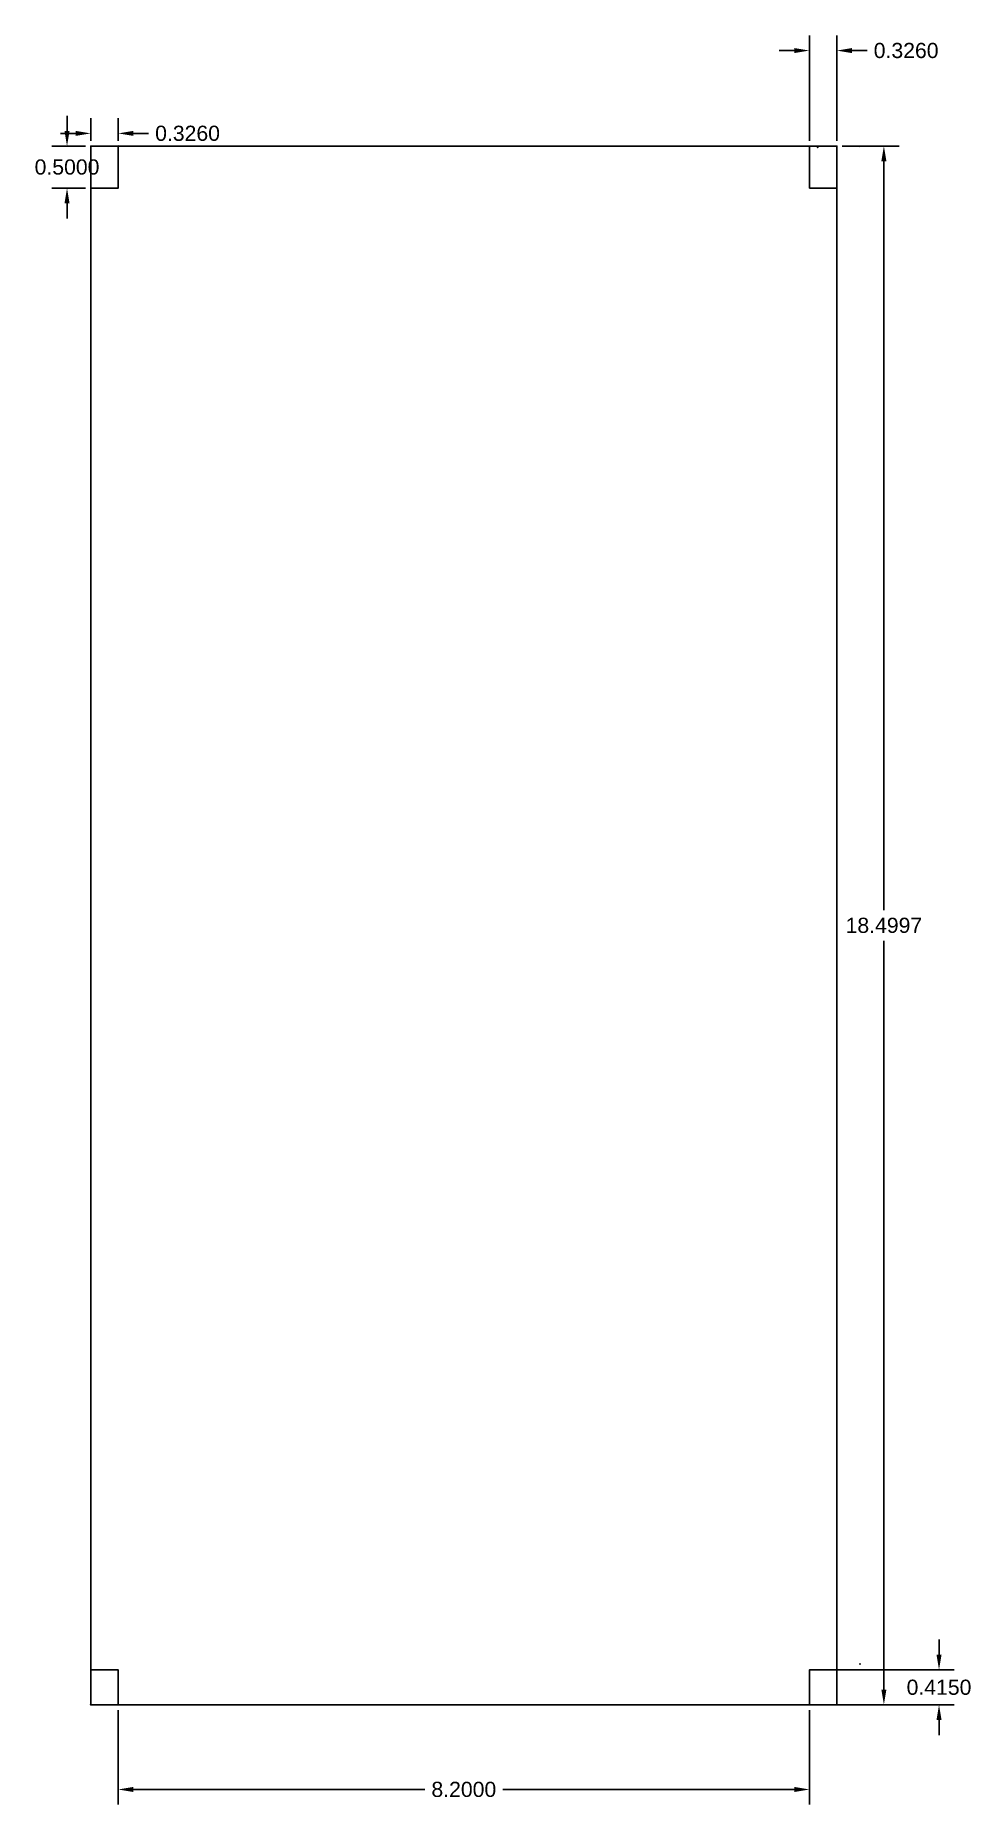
# Model space of a CAD drawing. Header units: inches. Extents: x 5.2 to 16.3, y 4.9 to 25.9.
import ezdxf

# ---------------------------------------------------------------- set-up
doc = ezdxf.new("R2010")
doc.units = ezdxf.units.IN
doc.header["$MEASUREMENT"] = 0
doc.layers.get('0').update_dxf_attribs({"color": 1})
doc.layers.add('dimensions', color=4, linetype='Continuous')
doc.layers.add('non-cut features', color=3, linetype='Continuous')
doc.styles.get("Standard").update_dxf_attribs({"font": 'Arial Regular.ttf'})
doc.dimstyles.get("Standard").update_dxf_attribs({"dimtxt": 0.18, "dimasz": 0.18, "dimexe": 0.18, "dimexo": 0.0625, "dimgap": 0.09, "dimtad": 0, "dimtih": 1, "dimtoh": 1, "dimdec": 4, "dimzin": 0, "dimdsep": 46, "dimtxsty": 'Standard', "dimcen": 0.09, "dimadec": 0, "dimazin": 0, "dimtfac": 1, "dimtdec": 4, "dimtofl": 0, "dimtmove": 0, "dimatfit": 3, "dimfxl": 1, "dimtolj": 1, "dimtzin": 0, "dimarcsym": 0})

# ---------------------------------------------------------------- blocks, each defined once
blk = doc.blocks.new('*D2')
at = {"layer": 'Defpoints', "color": 0, "transparency": 16777216}
for p in [(5.535, 24.573), (5.817, 24.573), (5.817, 24.073)]:
    blk.add_point(p, dxfattribs=at)
at = {"layer": 'dimensions', "color": 0, "lineweight": -2, "transparency": 16777216}
for p, q in [((5.535, 24.753), (5.535, 24.933)), ((5.755, 24.573), (5.355, 24.573)), ((5.755, 24.073), (5.355, 24.073)), ((5.535, 23.893), (5.535, 23.713))]:
    blk.add_line(p, q, dxfattribs=at)
at = {"layer": 'dimensions', "color": 0, "transparency": 16777216}
for points in [[(5.505, 24.753), (5.565, 24.753), (5.535, 24.573)], [(5.505, 23.893), (5.565, 23.893), (5.535, 24.073)]]:
    blk.add_solid(points, dxfattribs=at)
at = {"layer": 'dimensions', "color": 0, "transparency": 16777216, "insert": (5.535, 24.323), "char_height": 0.18, "attachment_point": 5}
blk.add_mtext('\\A1;0.5000', dxfattribs=at)
blk = doc.blocks.new('*D13')
at = {"layer": 'Defpoints', "color": 0, "transparency": 16777216}
for p in [(5.817, 24.573), (6.143, 24.723), (6.143, 24.573)]:
    blk.add_point(p, dxfattribs=at)
at = {"layer": 'dimensions', "color": 0, "lineweight": -2, "transparency": 16777216}
for p, q in [((5.817, 24.635), (5.817, 24.903)), ((6.143, 24.635), (6.143, 24.903)), ((5.637, 24.723), (5.457, 24.723)), ((6.323, 24.723), (6.503, 24.723))]:
    blk.add_line(p, q, dxfattribs=at)
at = {"layer": 'dimensions', "color": 0, "transparency": 16777216}
for points in [[(5.637, 24.753), (5.637, 24.693), (5.817, 24.723)], [(6.323, 24.753), (6.323, 24.693), (6.143, 24.723)]]:
    blk.add_solid(points, dxfattribs=at)
at = {"layer": 'dimensions', "color": 0, "transparency": 16777216, "insert": (6.965, 24.723), "char_height": 0.18, "attachment_point": 5}
blk.add_mtext('\\A1;0.3260', dxfattribs=at)
blk = doc.blocks.new('*D15')
at = {"layer": 'Defpoints', "color": 0, "transparency": 16777216}
for p in [(14.669, 25.706), (14.343, 24.572), (14.669, 24.572)]:
    blk.add_point(p, dxfattribs=at)
at = {"layer": 'dimensions', "color": 0, "lineweight": -2, "transparency": 16777216}
for p, q in [((14.343, 24.634), (14.343, 25.886)), ((14.669, 24.635), (14.669, 25.886)), ((14.163, 25.706), (13.983, 25.706)), ((14.849, 25.706), (15.029, 25.706))]:
    blk.add_line(p, q, dxfattribs=at)
at = {"layer": 'dimensions', "color": 0, "transparency": 16777216}
for points in [[(14.163, 25.736), (14.163, 25.676), (14.343, 25.706)], [(14.849, 25.736), (14.849, 25.676), (14.669, 25.706)]]:
    blk.add_solid(points, dxfattribs=at)
at = {"layer": 'dimensions', "color": 0, "transparency": 16777216, "insert": (15.491, 25.706), "char_height": 0.18, "attachment_point": 5}
blk.add_mtext('\\A1;0.3260', dxfattribs=at)
blk = doc.blocks.new('*D27')
at = {"layer": 'Defpoints', "color": 0, "transparency": 16777216}
for p in [(6.143, 6.073), (14.343, 6.073), (14.343, 5.068)]:
    blk.add_point(p, dxfattribs=at)
at = {"layer": 'dimensions', "color": 0, "lineweight": -2, "transparency": 16777216}
for p, q in [((6.143, 6.01), (6.143, 4.888)), ((14.343, 6.01), (14.343, 4.888)), ((6.323, 5.068), (9.781, 5.068)), ((14.163, 5.068), (10.705, 5.068))]:
    blk.add_line(p, q, dxfattribs=at)
at = {"layer": 'dimensions', "color": 0, "transparency": 16777216}
for points in [[(6.323, 5.098), (6.323, 5.038), (6.143, 5.068)], [(14.163, 5.098), (14.163, 5.038), (14.343, 5.068)]]:
    blk.add_solid(points, dxfattribs=at)
at = {"layer": 'dimensions', "color": 0, "transparency": 16777216, "insert": (10.243, 5.068), "char_height": 0.18, "attachment_point": 5}
blk.add_mtext('\\A1;8.2000', dxfattribs=at)
blk = doc.blocks.new('*D29')
at = {"layer": 'Defpoints', "color": 0, "transparency": 16777216}
for p in [(14.669, 24.572), (14.669, 6.073), (15.227, 6.073)]:
    blk.add_point(p, dxfattribs=at)
at = {"layer": 'dimensions', "color": 0, "lineweight": -2, "transparency": 16777216}
for p, q in [((14.732, 24.572), (15.407, 24.572)), ((15.227, 24.392), (15.227, 15.504)), ((15.227, 6.253), (15.227, 15.141)), ((14.732, 6.073), (15.407, 6.073))]:
    blk.add_line(p, q, dxfattribs=at)
at = {"layer": 'dimensions', "color": 0, "transparency": 16777216}
for points in [[(15.197, 24.392), (15.257, 24.392), (15.227, 24.572)], [(15.197, 6.253), (15.257, 6.253), (15.227, 6.073)]]:
    blk.add_solid(points, dxfattribs=at)
at = {"layer": 'dimensions', "color": 0, "transparency": 16777216, "insert": (15.227, 15.323), "char_height": 0.18, "attachment_point": 5}
blk.add_mtext('\\A1;18.4997', dxfattribs=at)
blk = doc.blocks.new('*D30')
at = {"layer": 'Defpoints', "color": 0, "transparency": 16777216}
for p in [(14.343, 6.488), (14.343, 6.073), (15.881, 6.073)]:
    blk.add_point(p, dxfattribs=at)
at = {"layer": 'dimensions', "color": 0, "lineweight": -2, "transparency": 16777216}
for p, q in [((15.881, 6.668), (15.881, 6.848)), ((14.406, 6.488), (16.061, 6.488)), ((14.406, 6.073), (16.061, 6.073)), ((15.881, 5.893), (15.881, 5.713))]:
    blk.add_line(p, q, dxfattribs=at)
at = {"layer": 'dimensions', "color": 0, "transparency": 16777216}
for points in [[(15.851, 6.668), (15.911, 6.668), (15.881, 6.488)], [(15.851, 5.893), (15.911, 5.893), (15.881, 6.073)]]:
    blk.add_solid(points, dxfattribs=at)
at = {"layer": 'dimensions', "color": 0, "transparency": 16777216, "insert": (15.881, 6.28), "char_height": 0.18, "attachment_point": 5}
blk.add_mtext('\\A1;0.4150', dxfattribs=at)

msp = doc.modelspace()

# ---------------------------------------------------------------- linework, layer by layer
msp.add_line((14.94221, 24.55646), (14.94221, 24.55646))
for points in [[(5.81733, 24.07273), (6.14333, 24.07349), (6.14333, 24.57349), (5.81733, 24.57273)], [(5.81733, 6.07273), (14.66933, 6.07273), (14.66933, 24.57273), (5.81733, 24.57273)], [(14.34333, 24.07162), (14.66933, 24.07238), (14.66933, 24.57238), (14.34333, 24.57162)], [(5.81733, 6.07273), (6.14333, 6.07273), (6.14333, 6.48773), (5.81733, 6.48773)], [(14.34333, 6.07273), (14.66933, 6.07273), (14.66933, 6.48773), (14.34333, 6.48773)]]:
    msp.add_lwpolyline(points, close=True)
at = {"layer": 'non-cut features'}
for p in [(14.44221, 24.55646), (14.94221, 6.55646), (5.81733, 6.07273)]:
    msp.add_point(p, dxfattribs=at)

# ---------------------------------------------------------------- dimensions: what is measured, and where the dimension line sits
at = {"layer": 'dimensions'}
for base, p1, p2, picture, middle in [((14.66933, 25.70615), (14.34333, 24.57162), (14.66933, 24.57238), '*D15', (15.49137, 25.70615)), ((6.14333, 24.72329), (5.81733, 24.57273), (6.14333, 24.57273), '*D13', (6.96537, 24.72329)), ((14.34333, 5.06826), (6.14333, 6.07273), (14.34333, 6.07273), '*D27', (10.24333, 5.06826))]:
    dim = msp.add_linear_dim(base=base, p1=p1, p2=p2, dimstyle='Standard', dxfattribs=at)
    dim.commit()
    dim.dimension.update_dxf_attribs({"geometry": picture, "text_midpoint": middle})
for base, p1, p2, picture, middle in [((5.53457, 24.57273), (5.81733, 24.07273), (5.81733, 24.57273), '*D2', (5.53457, 24.32273)), ((15.227419, 6.072729), (14.669334, 24.572382), (14.669334, 6.072729), '*D29', (15.227419, 15.322555)), ((15.88095, 6.07273), (14.34333, 6.48773), (14.34333, 6.07273), '*D30', (15.88095, 6.28023))]:
    dim = msp.add_linear_dim(base=base, p1=p1, p2=p2, angle=90, dimstyle='Standard', dxfattribs=at)
    dim.commit()
    dim.dimension.update_dxf_attribs({"geometry": picture, "text_midpoint": middle})

doc.saveas('drawing.dxf')
